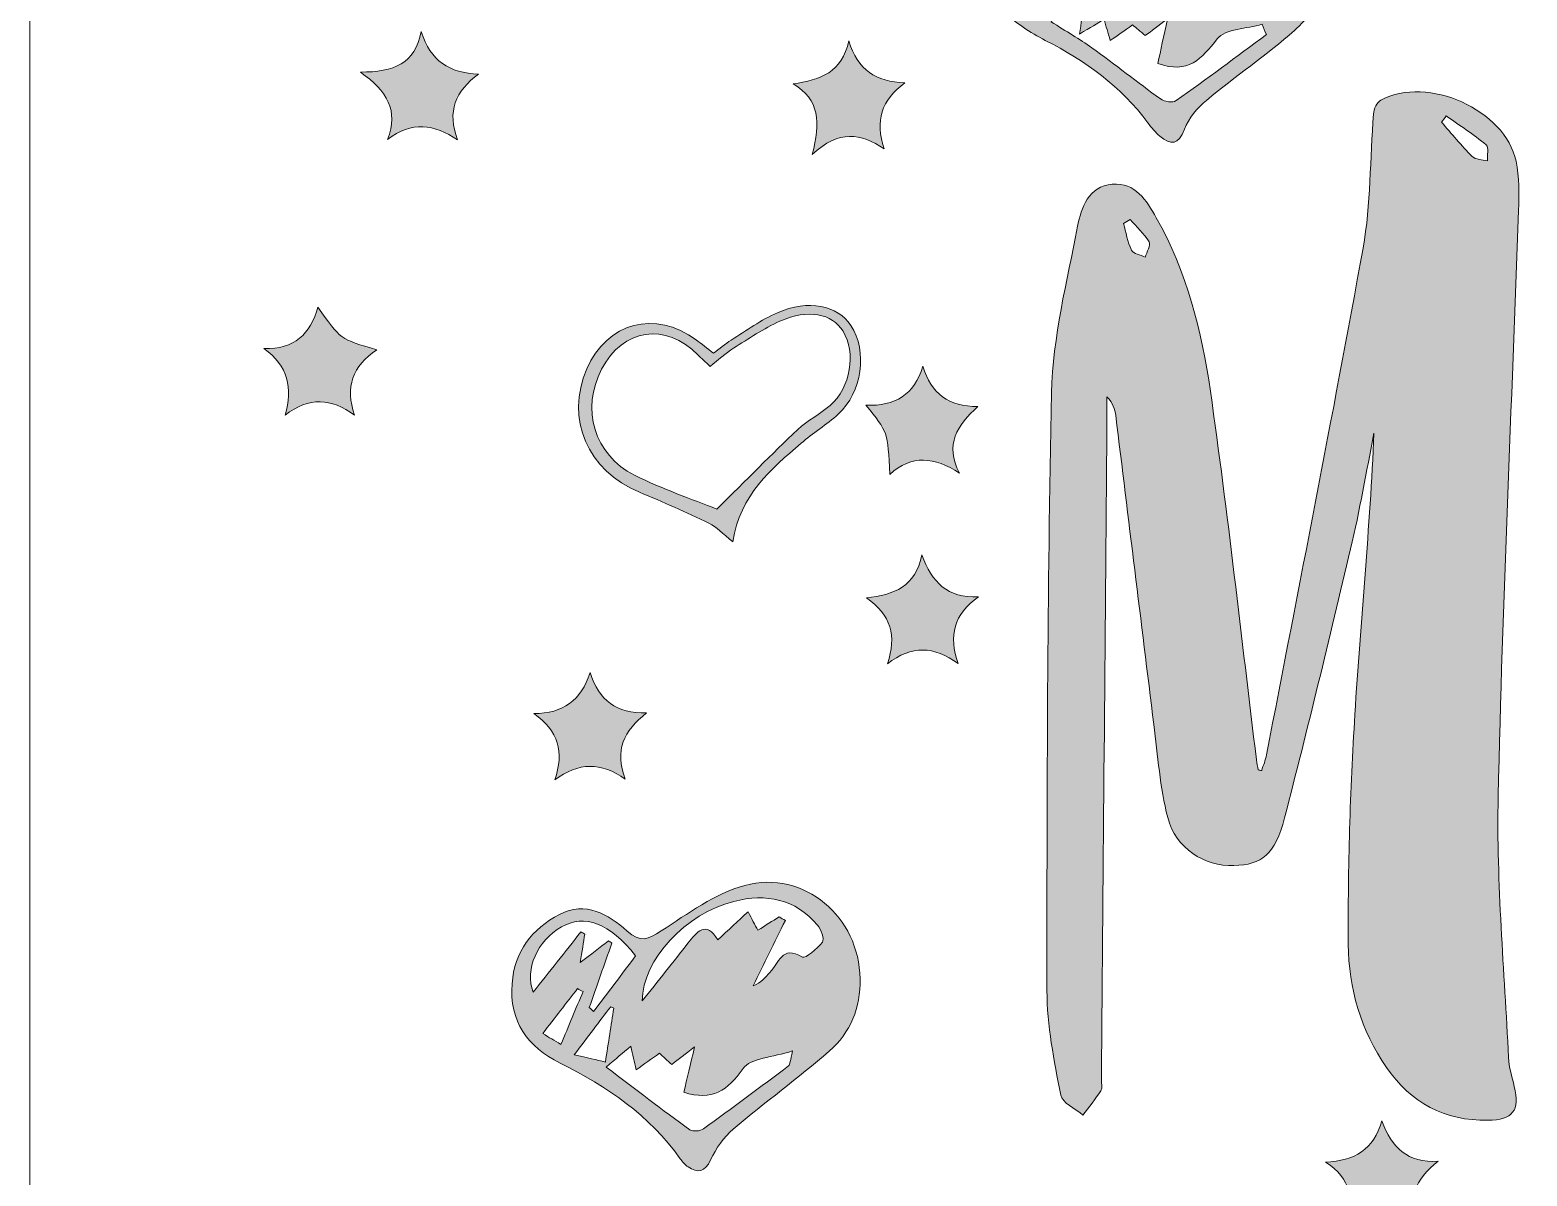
# Model space of a CAD drawing. Extents: x -202 to 798, y -79 to 921.
# Drawn here: x -202 to 129.9, y 266.5 to 520.4 of the extents above; entities that cross this region are included whole.
import ezdxf

# ---------------------------------------------------------------- set-up
doc = ezdxf.new("R2010")
doc.units = 0
doc.header["$MEASUREMENT"] = 0
doc.layers.add('Layer 1', color=7, linetype='Continuous', lineweight=0)

# ---------------------------------------------------------------- blocks, each defined once
blk = doc.blocks.new('Block_1')
at = {"layer": 'Layer 1', "true_color": 0x000000, "transparency": 33554687}
h = blk.add_hatch(color=18, dxfattribs=at)
h.dxf.hatch_style = 2
edge = h.paths.add_edge_path()
edge.add_spline(control_points=[(20.75, 523.61), (22.49, 527.75), (24.08, 531.56), (25.67, 535.37), (25.28, 535.59), (24.88, 535.81), (24.49, 536.03), (21.96, 532.78), (19.43, 529.52), (16.66, 525.94), (18.21, 525.06), (19.27, 524.45), (20.75, 523.61)], knot_values=[0, 0, 0, 0, 1, 1, 1, 2, 2, 2, 3, 3, 3, 4, 4, 4, 4], degree=3, periodic=0)
edge = h.paths.add_edge_path()
edge.add_spline(control_points=[(14.34, 534.76), (18.22, 539.72), (21.67, 544.13), (25.12, 548.54), (25.41, 548.34), (25.7, 548.13), (25.99, 547.93), (25.75, 546.12), (25.52, 544.32), (25.18, 541.76), (27.63, 543.69), (29.38, 545.08), (31.13, 546.46), (31.41, 546.31), (31.69, 546.16), (31.97, 546.01), (30.3, 541.1), (28.63, 536.2), (26.97, 531.29), (28.54, 531.8), (29.3, 532.64), (29.99, 533.54), (32.02, 536.18), (34.13, 538.76), (35.93, 541.54), (36.48, 542.38), (36.59, 544.11), (36.08, 544.92), (33.31, 549.38), (26.28, 551.97), (22.19, 550.29), (16.41, 547.92), (13.07, 541.75), (14.34, 534.76)], knot_values=[0, 0, 0, 0, 1, 1, 1, 2, 2, 2, 3, 3, 3, 4, 4, 4, 5, 5, 5, 6, 6, 6, 7, 7, 7, 8, 8, 8, 9, 9, 9, 10, 10, 10, 11, 11, 11, 11], degree=3, periodic=0)
edge = h.paths.add_edge_path()
edge.add_spline(control_points=[(63.48, 536.83), (63.74, 536.6), (64.01, 536.37), (64.27, 536.15), (65.89, 538.19), (67.35, 540.38), (69.18, 542.2), (70.02, 543.02), (71.61, 543.04), (72.82, 543.52), (74.85, 544.33), (77, 544.99), (78.73, 546.24), (79.1, 546.51), (78.35, 549.47), (77.37, 550.29), (75, 552.26), (72.38, 554.35), (69.51, 555.24), (56.82, 559.15), (39.75, 547.15), (38.55, 533.15), (43.25, 538.89), (47.62, 544.24), (51.98, 549.58), (53.69, 548.45), (54.82, 547.7), (55.72, 547.1), (58.12, 549.21), (60.16, 551), (62.38, 552.96), (63.18, 551.21), (63.72, 550.03), (64.27, 548.82), (66.06, 549.95), (67.67, 550.97), (69.28, 551.99), (69.72, 551.69), (70.15, 551.39), (70.58, 551.09), (68.22, 546.34), (65.85, 541.58), (63.48, 536.83)], knot_values=[0, 0, 0, 0, 1, 1, 1, 2, 2, 2, 3, 3, 3, 4, 4, 4, 5, 5, 5, 6, 6, 6, 7, 7, 7, 8, 8, 8, 9, 9, 9, 10, 10, 10, 11, 11, 11, 12, 12, 12, 13, 13, 13, 14, 14, 14, 14], degree=3, periodic=0)
edge = h.paths.add_edge_path()
edge.add_spline(control_points=[(72.15, 519.41), (71.83, 520.17), (71.52, 520.93), (71.21, 521.7), (67.8, 520.7), (63.08, 520.74), (61.27, 518.47), (57.77, 514.09), (54.84, 510.56), (48.1, 513.05), (48.7, 515.87), (49.38, 519.04), (50.2, 522.87), (48.1, 521.3), (46.69, 520.23), (45.3, 519.19), (44.18, 520.14), (43.27, 520.91), (42.49, 521.57), (40.65, 520.28), (39.17, 519.25), (37.54, 518.11), (37.03, 519.85), (36.61, 521.26), (36.16, 522.8), (34.54, 521.83), (33.32, 521.1), (30.72, 519.54), (31.42, 524.41), (31.94, 528.02), (32.46, 531.64), (32.2, 531.73), (31.94, 531.82), (31.69, 531.91), (29.15, 528.56), (26.62, 525.2), (24.4, 522.26), (27.8, 520.11), (30.75, 518.46), (33.48, 516.49), (38.6, 512.79), (43.55, 508.84), (48.7, 505.16), (49.54, 504.56), (51.4, 504.27), (52.13, 504.79), (58.88, 509.54), (65.49, 514.5), (72.15, 519.41)], knot_values=[0, 0, 0, 0, 1, 1, 1, 2, 2, 2, 3, 3, 3, 4, 4, 4, 5, 5, 5, 6, 6, 6, 7, 7, 7, 8, 8, 8, 9, 9, 9, 10, 10, 10, 11, 11, 11, 12, 12, 12, 13, 13, 13, 14, 14, 14, 15, 15, 15, 16, 16, 16, 16], degree=3, periodic=0)
edge = h.paths.add_edge_path()
edge.add_spline(control_points=[(38.82, 546.33), (44.57, 550.13), (49.69, 554.21), (55.4, 557.16), (64.08, 561.66), (73.72, 559.96), (80.4, 553.64), (86.68, 547.68), (89.14, 538.17), (85.62, 530.27), (83.99, 526.59), (81.39, 523.01), (78.37, 520.35), (72.15, 514.86), (65.25, 510.15), (58.85, 504.85), (56.82, 503.17), (54.91, 500.86), (53.99, 498.45), (52.64, 494.9), (51.02, 494.85), (48.54, 496.92), (47.53, 497.77), (46.65, 498.81), (45.87, 499.88), (39.91, 508), (31.98, 513.58), (23.13, 518.15), (19.8, 519.88), (16.38, 521.99), (13.9, 524.74), (6.08, 533.45), (9.91, 548.86), (21, 552.49), (24.17, 553.52), (28.4, 552.3), (31.85, 551.18), (34.4, 550.36), (36.46, 548.04), (38.82, 546.33)], knot_values=[0, 0, 0, 0, 1, 1, 1, 2, 2, 2, 3, 3, 3, 4, 4, 4, 5, 5, 5, 6, 6, 6, 7, 7, 7, 8, 8, 8, 9, 9, 9, 10, 10, 10, 11, 11, 11, 12, 12, 12, 13, 13, 13, 13], degree=3, periodic=0)
h = blk.add_hatch(color=18, dxfattribs=at)
h.dxf.hatch_style = 2
edge = h.paths.add_edge_path()
edge.add_spline(control_points=[(-122.71, 496.21), (-120.23, 502.61), (-122.73, 506.91), (-128.72, 511.11), (-121.29, 511.12), (-116.61, 512.98), (-115.25, 520.09), (-113.21, 513.58), (-108.99, 510.88), (-102.51, 510.69), (-107.66, 506.87), (-109.59, 502.38), (-107.19, 496.09), (-112.44, 499.58), (-117.3, 500.33), (-122.71, 496.21)], knot_values=[0, 0, 0, 0, 1, 1, 1, 2, 2, 2, 3, 3, 3, 4, 4, 4, 5, 5, 5, 5], degree=3, periodic=0)
h = blk.add_hatch(color=18, dxfattribs=at)
h.dxf.hatch_style = 2
edge = h.paths.add_edge_path()
edge.add_spline(control_points=[(-20.46, 518.06), (-18.45, 511.59), (-14.4, 508.92), (-7.99, 508.75), (-13.21, 504.91), (-14.7, 500.27), (-12.6, 494.12), (-17.76, 497.56), (-22.59, 498.43), (-28.55, 492.85), (-26.69, 499.99), (-26.88, 505.03), (-32.81, 508.51), (-26.78, 509.36), (-21.83, 511.07), (-20.46, 518.06)], knot_values=[0, 0, 0, 0, 1, 1, 1, 2, 2, 2, 3, 3, 3, 4, 4, 4, 5, 5, 5, 5], degree=3, periodic=0)
h = blk.add_hatch(color=18, dxfattribs=at)
h.dxf.hatch_style = 2
edge = h.paths.add_edge_path()
edge.add_spline(control_points=[(41.93, 478.47), (41.45, 478.18), (40.97, 477.89), (40.49, 477.6), (41.04, 475.6), (41.36, 473.49), (42.26, 471.66), (42.66, 470.84), (44.24, 470.61), (45.28, 470.11), (45.6, 471.25), (46.54, 472.76), (46.13, 473.47), (45.05, 475.32), (43.37, 476.83), (41.93, 478.47)], knot_values=[0, 0, 0, 0, 1, 1, 1, 2, 2, 2, 3, 3, 3, 4, 4, 4, 5, 5, 5, 5], degree=3, periodic=0)
edge = h.paths.add_edge_path()
edge.add_spline(control_points=[(112.04, 501.39), (111.69, 500.93), (111.33, 500.47), (110.98, 500.02), (113.23, 497.46), (115.39, 494.8), (117.81, 492.41), (118.53, 491.69), (120.02, 491.74), (121.15, 491.44), (121.09, 492.65), (121.51, 494.44), (120.88, 494.97), (118.1, 497.31), (115.01, 499.28), (112.04, 501.39)], knot_values=[0, 0, 0, 0, 1, 1, 1, 2, 2, 2, 3, 3, 3, 4, 4, 4, 5, 5, 5, 5], degree=3, periodic=0)
edge = h.paths.add_edge_path()
edge.add_spline(control_points=[(71.11, 356.36), (71.47, 357.51), (71.96, 358.64), (72.19, 359.82), (79.39, 397.24), (86.8, 434.62), (93.59, 472.11), (95.35, 481.84), (95.1, 491.92), (95.9, 501.83), (95.99, 502.92), (96.67, 504.45), (97.54, 504.92), (107.87, 510.46), (125.1, 502.74), (127.51, 491.38), (128.26, 487.85), (128.21, 484.08), (128.08, 480.44), (126.55, 437.15), (124.48, 393.88), (123.55, 350.58), (123.13, 331.32), (124.94, 312.01), (125.84, 292.73), (125.94, 290.59), (126.61, 288.48), (127.1, 286.37), (128.38, 280.99), (126.83, 278.91), (121.24, 278.84), (111.68, 278.72), (104.2, 282.72), (98.77, 290.55), (93.09, 298.76), (90.36, 308.16), (90.3, 317.86), (90.2, 334.82), (90.73, 351.82), (91.77, 368.75), (93.04, 389.5), (95.11, 410.21), (96.01, 431.07), (94.3, 422.53), (92.83, 413.94), (90.83, 405.47), (86.11, 385.57), (81.33, 365.67), (76.18, 345.88), (74.02, 337.61), (71.16, 335.5), (64.95, 335.29), (58.43, 335.07), (52.02, 339.09), (50.27, 345.92), (48.55, 352.63), (48.07, 359.67), (47.2, 366.58), (44.35, 389.38), (41.57, 412.19), (38.74, 434.99), (38.56, 436.41), (38.13, 437.8), (36.8, 439.12), (36.8, 437.02), (36.81, 434.92), (36.79, 432.82), (36.39, 384.5), (35.98, 336.19), (35.56, 287.87), (35.56, 287.04), (35.84, 286.01), (35.46, 285.41), (34.26, 283.52), (32.8, 281.8), (31.45, 280.01), (29.74, 281.47), (26.87, 282.7), (26.54, 284.42), (25.08, 292.08), (23.49, 299.88), (23.49, 307.63), (23.5, 351.77), (23.56, 395.92), (24.52, 440.05), (24.79, 452.39), (27.94, 464.71), (30.28, 476.94), (31.07, 481.04), (32.7, 485.83), (37.99, 486.28), (43.07, 486.72), (45.59, 482.63), (47.74, 478.85), (54.5, 466.93), (57.82, 453.75), (59.73, 440.44), (63.62, 413.27), (66.59, 385.97), (69.95, 358.72), (70.04, 357.97), (70.19, 357.23), (70.32, 356.48), (70.58, 356.44), (70.84, 356.4), (71.11, 356.36)], knot_values=[0, 0, 0, 0, 1, 1, 1, 2, 2, 2, 3, 3, 3, 4, 4, 4, 5, 5, 5, 6, 6, 6, 7, 7, 7, 8, 8, 8, 9, 9, 9, 10, 10, 10, 11, 11, 11, 12, 12, 12, 13, 13, 13, 14, 14, 14, 15, 15, 15, 16, 16, 16, 17, 17, 17, 18, 18, 18, 19, 19, 19, 20, 20, 20, 21, 21, 21, 22, 22, 22, 23, 23, 23, 24, 24, 24, 25, 25, 25, 26, 26, 26, 27, 27, 27, 28, 28, 28, 29, 29, 29, 30, 30, 30, 31, 31, 31, 32, 32, 32, 33, 33, 33, 34, 34, 34, 35, 35, 35, 35], degree=3, periodic=0)
h = blk.add_hatch(color=18, dxfattribs=at)
h.dxf.hatch_style = 2
edge = h.paths.add_edge_path()
edge.add_spline(control_points=[(-138.16, 459.06), (-133.21, 451.93), (-133.21, 451.93), (-125.08, 449.57), (-130.51, 446), (-132.15, 441.3), (-130.03, 435.1), (-135.23, 438.86), (-140.08, 439.27), (-145.42, 435.06), (-143.64, 441.11), (-144.75, 445.97), (-150.11, 449.88), (-143.32, 449.62), (-139.8, 453.06), (-138.16, 459.06)], knot_values=[0, 0, 0, 0, 1, 1, 1, 2, 2, 2, 3, 3, 3, 4, 4, 4, 5, 5, 5, 5], degree=3, periodic=0)
h = blk.add_hatch(color=18, dxfattribs=at)
h.dxf.hatch_style = 2
edge = h.paths.add_edge_path()
edge.add_spline(control_points=[(-49.69, 414.27), (-43.09, 420.79), (-37.54, 426.45), (-31.77, 431.89), (-29.61, 433.93), (-26.81, 435.29), (-24.56, 437.24), (-20.01, 441.21), (-18.78, 448.96), (-21.72, 453.7), (-24.17, 457.63), (-29.43, 458.68), (-35.7, 455.92), (-39.32, 454.33), (-42.65, 452.04), (-46.01, 449.91), (-47.8, 448.78), (-49.39, 447.32), (-51.19, 445.91), (-52.23, 446.89), (-53.1, 447.64), (-53.9, 448.45), (-61.04, 455.71), (-70.53, 454.3), (-75.25, 445.26), (-79.83, 436.49), (-76.93, 426.32), (-67.96, 421.79), (-61.77, 418.67), (-55.11, 416.47), (-49.69, 414.27)], knot_values=[0, 0, 0, 0, 1, 1, 1, 2, 2, 2, 3, 3, 3, 4, 4, 4, 5, 5, 5, 6, 6, 6, 7, 7, 7, 8, 8, 8, 9, 9, 9, 10, 10, 10, 10], degree=3, periodic=0)
edge = h.paths.add_edge_path()
edge.add_spline(control_points=[(-46.18, 407.05), (-48.47, 408.87), (-49.79, 410.34), (-51.44, 411.14), (-56.5, 413.58), (-61.65, 415.85), (-66.84, 418.02), (-78.41, 422.85), (-83.35, 434.28), (-78.53, 445.33), (-74.02, 455.66), (-63.36, 458.49), (-54.26, 451.77), (-53.06, 450.88), (-51.91, 449.95), (-50.44, 448.81), (-49.11, 449.81), (-47.87, 450.88), (-46.51, 451.73), (-43.14, 453.84), (-39.87, 456.23), (-36.26, 457.8), (-29.42, 460.78), (-22.87, 459.43), (-19.96, 454.97), (-16.26, 449.34), (-17.51, 440.02), (-22.78, 435.31), (-25.38, 432.99), (-28.37, 431.12), (-31.02, 428.86), (-37.7, 423.13), (-44.5, 417.47), (-46.18, 407.05)], knot_values=[0, 0, 0, 0, 1, 1, 1, 2, 2, 2, 3, 3, 3, 4, 4, 4, 5, 5, 5, 6, 6, 6, 7, 7, 7, 8, 8, 8, 9, 9, 9, 10, 10, 10, 11, 11, 11, 11], degree=3, periodic=0)
h = blk.add_hatch(color=18, dxfattribs=at)
h.dxf.hatch_style = 2
edge = h.paths.add_edge_path()
edge.add_spline(control_points=[(-4.02, 445.94), (-2.12, 439.77), (1.71, 437.02), (8.16, 437), (3.62, 432.86), (0.78, 428.63), (4.08, 422.22), (-1.47, 425.95), (-6.45, 426.35), (-11.36, 421.97), (-11.78, 431.35), (-11.78, 431.35), (-16.66, 437.31), (-10.17, 437.04), (-5.91, 439.62), (-4.02, 445.94)], knot_values=[0, 0, 0, 0, 1, 1, 1, 2, 2, 2, 3, 3, 3, 4, 4, 4, 5, 5, 5, 5], degree=3, periodic=0)
h = blk.add_hatch(color=18, dxfattribs=at)
h.dxf.hatch_style = 2
edge = h.paths.add_edge_path()
edge.add_spline(control_points=[(8.32, 394.82), (2.83, 390.96), (1.66, 386.24), (3.79, 380.05), (-1.53, 383.97), (-6.53, 384.11), (-11.86, 380.02), (-9.81, 386.13), (-11.04, 390.84), (-16.55, 394.59), (-10.4, 395.28), (-5.56, 397.12), (-4.24, 404.14), (-1.98, 398.07), (1.4, 394.5), (8.32, 394.82)], knot_values=[0, 0, 0, 0, 1, 1, 1, 2, 2, 2, 3, 3, 3, 4, 4, 4, 5, 5, 5, 5], degree=3, periodic=0)
h = blk.add_hatch(color=18, dxfattribs=at)
h.dxf.hatch_style = 2
edge = h.paths.add_edge_path()
edge.add_spline(control_points=[(-77.82, 378.04), (-75.79, 371.92), (-71.98, 368.92), (-65.28, 369.1), (-70.33, 365.17), (-72.46, 360.77), (-70.01, 354.46), (-75.38, 358.26), (-80.35, 358.2), (-85.63, 354.28), (-83.52, 360.44), (-84.78, 365.14), (-90.27, 368.98), (-83.79, 369.02), (-79.8, 371.8), (-77.82, 378.04)], knot_values=[0, 0, 0, 0, 1, 1, 1, 2, 2, 2, 3, 3, 3, 4, 4, 4, 5, 5, 5, 5], degree=3, periodic=0)
h = blk.add_hatch(color=18, dxfattribs=at)
h.dxf.hatch_style = 2
edge = h.paths.add_edge_path()
edge.add_spline(control_points=[(-84.26, 295.66), (-82.53, 299.8), (-80.95, 303.59), (-79.37, 307.38), (-79.78, 307.59), (-80.18, 307.81), (-80.59, 308.02), (-83.08, 304.82), (-85.56, 301.61), (-88.31, 298.08), (-86.81, 297.18), (-85.76, 296.55), (-84.26, 295.66)], knot_values=[0, 0, 0, 0, 1, 1, 1, 2, 2, 2, 3, 3, 3, 4, 4, 4, 4], degree=3, periodic=0)
edge = h.paths.add_edge_path()
edge.add_spline(control_points=[(-81.33, 293.36), (-78.4, 292.68), (-76.32, 292.2), (-74.41, 291.76), (-73.72, 296.13), (-73.13, 299.9), (-72.54, 303.66), (-72.77, 303.78), (-72.99, 303.9), (-73.22, 304.02), (-75.75, 300.69), (-78.28, 297.37), (-81.33, 293.36)], knot_values=[0, 0, 0, 0, 1, 1, 1, 2, 2, 2, 3, 3, 3, 4, 4, 4, 4], degree=3, periodic=0)
edge = h.paths.add_edge_path()
edge.add_spline(control_points=[(-77.98, 303.84), (-77.66, 303.53), (-77.34, 303.22), (-77.02, 302.92), (-73.89, 307.07), (-70.75, 311.23), (-67.7, 315.28), (-73.54, 322.56), (-79.02, 324.6), (-84.14, 321.7), (-89.53, 318.64), (-92.32, 312.33), (-90.4, 307.21), (-86.84, 311.72), (-83.33, 316.17), (-79.83, 320.62), (-79.55, 320.45), (-79.27, 320.29), (-78.99, 320.12), (-79.28, 318.23), (-79.58, 316.34), (-79.97, 313.81), (-77.54, 315.67), (-75.64, 317.13), (-73.74, 318.6), (-73.48, 318.44), (-73.23, 318.29), (-72.97, 318.13), (-74.64, 313.37), (-76.31, 308.61), (-77.98, 303.84)], knot_values=[0, 0, 0, 0, 1, 1, 1, 2, 2, 2, 3, 3, 3, 4, 4, 4, 5, 5, 5, 6, 6, 6, 7, 7, 7, 8, 8, 8, 9, 9, 9, 10, 10, 10, 10], degree=3, periodic=0)
edge = h.paths.add_edge_path()
edge.add_spline(control_points=[(-49.49, 318.83), (-47.08, 321.06), (-45.03, 322.96), (-42.77, 325.06), (-41.91, 323.42), (-41.27, 322.19), (-40.62, 320.95), (-38.88, 322.05), (-37.38, 322.99), (-35.87, 323.94), (-35.42, 323.66), (-34.97, 323.38), (-34.51, 323.1), (-36.89, 318.29), (-39.27, 313.47), (-41.64, 308.65), (-39.86, 309.27), (-39.01, 310.55), (-37.94, 311.62), (-36.01, 313.56), (-35.22, 317.79), (-30.73, 315.02), (-30.1, 314.63), (-27.39, 316.85), (-26.29, 318.33), (-25.8, 319), (-26.56, 321.16), (-27.38, 322.11), (-32.36, 327.9), (-38.74, 329.17), (-45.93, 327.35), (-56.6, 324.64), (-66.13, 314.55), (-66.25, 305.28), (-62.68, 309.78), (-59.38, 313.92), (-56.12, 318.07), (-54.11, 320.62), (-52.13, 323.18), (-49.49, 318.83)], knot_values=[0, 0, 0, 0, 1, 1, 1, 2, 2, 2, 3, 3, 3, 4, 4, 4, 5, 5, 5, 6, 6, 6, 7, 7, 7, 8, 8, 8, 9, 9, 9, 10, 10, 10, 11, 11, 11, 12, 12, 12, 13, 13, 13, 13], degree=3, periodic=0)
edge = h.paths.add_edge_path()
edge.add_spline(control_points=[(-74.23, 290.63), (-67.63, 285.64), (-61.73, 281.11), (-55.7, 276.76), (-55.05, 276.28), (-53.38, 276.44), (-52.65, 276.96), (-46.29, 281.52), (-40.03, 286.22), (-33.78, 290.93), (-33.41, 291.21), (-33.46, 292.04), (-32.9, 294.21), (-37.36, 292.75), (-42.26, 292.66), (-43.89, 290.3), (-47.29, 285.39), (-50.73, 283.13), (-57.03, 285.05), (-56.3, 288.11), (-55.57, 291.2), (-54.64, 295.1), (-56.74, 293.47), (-58.15, 292.39), (-59.7, 291.19), (-60.69, 292.1), (-61.59, 292.94), (-62.43, 293.71), (-64.25, 292.42), (-65.81, 291.3), (-67.56, 290.04), (-68.01, 291.95), (-68.32, 293.31), (-68.78, 295.28), (-70.6, 293.73), (-71.94, 292.58), (-74.23, 290.63)], knot_values=[0, 0, 0, 0, 1, 1, 1, 2, 2, 2, 3, 3, 3, 4, 4, 4, 5, 5, 5, 6, 6, 6, 7, 7, 7, 8, 8, 8, 9, 9, 9, 10, 10, 10, 11, 11, 11, 12, 12, 12, 12], degree=3, periodic=0)
edge = h.paths.add_edge_path()
edge.add_spline(control_points=[(-17.95, 310.19), (-17.77, 303.8), (-20.08, 298.26), (-24.77, 294.17), (-31.65, 288.17), (-39.09, 282.81), (-46.06, 276.9), (-48.17, 275.12), (-49.91, 272.6), (-51.08, 270.08), (-52.38, 267.27), (-53.89, 267.15), (-56.09, 268.53), (-56.78, 268.96), (-57.32, 269.66), (-57.8, 270.33), (-64.68, 279.94), (-74.01, 286.37), (-84.47, 291.53), (-91.6, 295.04), (-95.78, 300.77), (-95.11, 309.12), (-94.54, 316.18), (-90.74, 321.32), (-84.59, 324.46), (-78.78, 327.42), (-73.78, 324.56), (-69.61, 320.78), (-66.68, 318.11), (-64.95, 318.92), (-62.04, 320.8), (-56.12, 324.63), (-50.12, 329.13), (-43.5, 330.9), (-30.34, 334.43), (-18.04, 323.81), (-17.95, 310.19)], knot_values=[0, 0, 0, 0, 1, 1, 1, 2, 2, 2, 3, 3, 3, 4, 4, 4, 5, 5, 5, 6, 6, 6, 7, 7, 7, 8, 8, 8, 9, 9, 9, 10, 10, 10, 11, 11, 11, 12, 12, 12, 12], degree=3, periodic=0)
h = blk.add_hatch(color=18, dxfattribs=at)
h.dxf.hatch_style = 2
edge = h.paths.add_edge_path()
edge.add_spline(control_points=[(97.76, 278.71), (99.96, 272.78), (103.44, 269.36), (110.27, 269.78), (105, 265.76), (103.3, 261.2), (105.66, 254.99), (100.42, 258.45), (95.57, 259.21), (90.3, 254.99), (91.72, 261), (90.91, 265.96), (85.29, 269.58), (91.74, 269.87), (95.93, 272.35), (97.76, 278.71)], knot_values=[0, 0, 0, 0, 1, 1, 1, 2, 2, 2, 3, 3, 3, 4, 4, 4, 5, 5, 5, 5], degree=3, periodic=0)
at = {"layer": 'Layer 1'}
for points, knots in [([(-202, 921), (131.33, 921), (464.67, 921), (798, 921), (798, 587.67), (798, 254.33), (798, -79), (464.67, -79), (131.33, -79), (-202, -79), (-202, 254.33), (-202, 587.67), (-202, 921)], [0, 0, 0, 0, 1, 1, 1, 2, 2, 2, 3, 3, 3, 4, 4, 4, 4]), ([(38.82, 546.33), (36.46, 548.04), (34.4, 550.36), (31.85, 551.18), (28.4, 552.3), (24.17, 553.52), (21, 552.49), (9.91, 548.86), (6.08, 533.45), (13.9, 524.74), (16.38, 521.99), (19.8, 519.88), (23.13, 518.15), (31.98, 513.58), (39.91, 508), (45.87, 499.88), (46.65, 498.81), (47.53, 497.77), (48.54, 496.92), (51.02, 494.85), (52.64, 494.9), (53.99, 498.45), (54.91, 500.86), (56.82, 503.17), (58.85, 504.85), (65.25, 510.15), (72.15, 514.86), (78.37, 520.35), (81.39, 523.01), (83.99, 526.59), (85.62, 530.27), (89.14, 538.17), (86.68, 547.68), (80.4, 553.64), (73.72, 559.96), (64.08, 561.66), (55.4, 557.16), (49.69, 554.21), (44.57, 550.13), (38.82, 546.33)], [0, 0, 0, 0, 1, 1, 1, 2, 2, 2, 3, 3, 3, 4, 4, 4, 5, 5, 5, 6, 6, 6, 7, 7, 7, 8, 8, 8, 9, 9, 9, 10, 10, 10, 11, 11, 11, 12, 12, 12, 13, 13, 13, 13]), ([(38.82, 546.33), (44.57, 550.13), (49.69, 554.21), (55.4, 557.16), (64.08, 561.66), (73.72, 559.96), (80.4, 553.64), (86.68, 547.68), (89.14, 538.17), (85.62, 530.27), (83.99, 526.59), (81.39, 523.01), (78.37, 520.35), (72.15, 514.86), (65.25, 510.15), (58.85, 504.85), (56.82, 503.17), (54.91, 500.86), (53.99, 498.45), (52.64, 494.9), (51.02, 494.85), (48.54, 496.92), (47.53, 497.77), (46.65, 498.81), (45.87, 499.88), (39.91, 508), (31.98, 513.58), (23.13, 518.15), (19.8, 519.88), (16.38, 521.99), (13.9, 524.74), (6.08, 533.45), (9.91, 548.86), (21, 552.49), (24.17, 553.52), (28.4, 552.3), (31.85, 551.18), (34.4, 550.36), (36.46, 548.04), (38.82, 546.33)], [0, 0, 0, 0, 1, 1, 1, 2, 2, 2, 3, 3, 3, 4, 4, 4, 5, 5, 5, 6, 6, 6, 7, 7, 7, 8, 8, 8, 9, 9, 9, 10, 10, 10, 11, 11, 11, 12, 12, 12, 13, 13, 13, 13]), ([(72.15, 519.41), (71.83, 520.17), (71.52, 520.93), (71.21, 521.7), (67.8, 520.7), (63.08, 520.74), (61.27, 518.47), (57.77, 514.09), (54.84, 510.56), (48.1, 513.05), (48.7, 515.87), (49.38, 519.04), (50.2, 522.87), (48.1, 521.3), (46.69, 520.23), (45.3, 519.19), (44.18, 520.14), (43.27, 520.91), (42.49, 521.57), (40.65, 520.28), (39.17, 519.25), (37.54, 518.11), (37.03, 519.85), (36.61, 521.26), (36.16, 522.8), (34.54, 521.83), (33.32, 521.1), (30.72, 519.54), (31.42, 524.41), (31.94, 528.02), (32.46, 531.64), (32.2, 531.73), (31.94, 531.82), (31.69, 531.91), (29.15, 528.56), (26.62, 525.2), (24.4, 522.26), (27.8, 520.11), (30.75, 518.46), (33.48, 516.49), (38.6, 512.79), (43.55, 508.84), (48.7, 505.16), (49.54, 504.56), (51.4, 504.27), (52.13, 504.79), (58.88, 509.54), (65.49, 514.5), (72.15, 519.41)], [0, 0, 0, 0, 1, 1, 1, 2, 2, 2, 3, 3, 3, 4, 4, 4, 5, 5, 5, 6, 6, 6, 7, 7, 7, 8, 8, 8, 9, 9, 9, 10, 10, 10, 11, 11, 11, 12, 12, 12, 13, 13, 13, 14, 14, 14, 15, 15, 15, 16, 16, 16, 16]), ([(72.15, 519.41), (65.49, 514.5), (58.88, 509.54), (52.13, 504.79), (51.4, 504.27), (49.54, 504.56), (48.7, 505.16), (43.55, 508.84), (38.6, 512.79), (33.48, 516.49), (30.75, 518.46), (27.8, 520.11), (24.4, 522.26), (26.62, 525.2), (29.15, 528.56), (31.69, 531.91), (31.94, 531.82), (32.2, 531.73), (32.46, 531.64), (31.94, 528.02), (31.42, 524.41), (30.72, 519.54), (33.32, 521.1), (34.54, 521.83), (36.16, 522.8), (36.61, 521.26), (37.03, 519.85), (37.54, 518.11), (39.17, 519.25), (40.65, 520.28), (42.49, 521.57), (43.27, 520.91), (44.18, 520.14), (45.3, 519.19), (46.69, 520.23), (48.1, 521.3), (50.2, 522.87), (49.38, 519.04), (48.7, 515.87), (48.1, 513.05), (54.84, 510.56), (57.77, 514.09), (61.27, 518.47), (63.08, 520.74), (67.8, 520.7), (71.21, 521.7), (71.52, 520.93), (71.83, 520.17), (72.15, 519.41)], [0, 0, 0, 0, 1, 1, 1, 2, 2, 2, 3, 3, 3, 4, 4, 4, 5, 5, 5, 6, 6, 6, 7, 7, 7, 8, 8, 8, 9, 9, 9, 10, 10, 10, 11, 11, 11, 12, 12, 12, 13, 13, 13, 14, 14, 14, 15, 15, 15, 16, 16, 16, 16]), ([(-122.71, 496.21), (-117.3, 500.33), (-112.44, 499.58), (-107.19, 496.09), (-109.59, 502.38), (-107.66, 506.87), (-102.51, 510.69), (-108.99, 510.88), (-113.21, 513.58), (-115.25, 520.09), (-116.61, 512.98), (-121.29, 511.12), (-128.72, 511.11), (-122.73, 506.91), (-120.23, 502.61), (-122.71, 496.21)], [0, 0, 0, 0, 1, 1, 1, 2, 2, 2, 3, 3, 3, 4, 4, 4, 5, 5, 5, 5]), ([(-122.71, 496.21), (-120.23, 502.61), (-122.73, 506.91), (-128.72, 511.11), (-121.29, 511.12), (-116.61, 512.98), (-115.25, 520.09), (-113.21, 513.58), (-108.99, 510.88), (-102.51, 510.69), (-107.66, 506.87), (-109.59, 502.38), (-107.19, 496.09), (-112.44, 499.58), (-117.3, 500.33), (-122.71, 496.21)], [0, 0, 0, 0, 1, 1, 1, 2, 2, 2, 3, 3, 3, 4, 4, 4, 5, 5, 5, 5]), ([(-20.46, 518.06), (-21.83, 511.07), (-26.78, 509.36), (-32.81, 508.51), (-26.88, 505.03), (-26.69, 499.99), (-28.55, 492.85), (-22.59, 498.43), (-17.76, 497.56), (-12.6, 494.12), (-14.7, 500.27), (-13.21, 504.91), (-7.99, 508.75), (-14.4, 508.92), (-18.45, 511.59), (-20.46, 518.06)], [0, 0, 0, 0, 1, 1, 1, 2, 2, 2, 3, 3, 3, 4, 4, 4, 5, 5, 5, 5]), ([(-20.46, 518.06), (-18.45, 511.59), (-14.4, 508.92), (-7.99, 508.75), (-13.21, 504.91), (-14.7, 500.27), (-12.6, 494.12), (-17.76, 497.56), (-22.59, 498.43), (-28.55, 492.85), (-26.69, 499.99), (-26.88, 505.03), (-32.81, 508.51), (-26.78, 509.36), (-21.83, 511.07), (-20.46, 518.06)], [0, 0, 0, 0, 1, 1, 1, 2, 2, 2, 3, 3, 3, 4, 4, 4, 5, 5, 5, 5]), ([(71.11, 356.36), (70.84, 356.4), (70.58, 356.44), (70.32, 356.48), (70.19, 357.23), (70.04, 357.97), (69.95, 358.72), (66.59, 385.97), (63.62, 413.27), (59.73, 440.44), (57.82, 453.75), (54.5, 466.93), (47.74, 478.85), (45.59, 482.63), (43.07, 486.72), (37.99, 486.28), (32.7, 485.83), (31.07, 481.04), (30.28, 476.94), (27.94, 464.71), (24.79, 452.39), (24.52, 440.05), (23.56, 395.92), (23.5, 351.77), (23.49, 307.63), (23.49, 299.88), (25.08, 292.08), (26.54, 284.42), (26.87, 282.7), (29.74, 281.47), (31.45, 280.01), (32.8, 281.8), (34.26, 283.52), (35.46, 285.41), (35.84, 286.01), (35.56, 287.04), (35.56, 287.87), (35.98, 336.19), (36.39, 384.5), (36.79, 432.82), (36.81, 434.92), (36.8, 437.02), (36.8, 439.12), (38.13, 437.8), (38.56, 436.41), (38.74, 434.99), (41.57, 412.19), (44.35, 389.38), (47.2, 366.58), (48.07, 359.67), (48.55, 352.63), (50.27, 345.92), (52.02, 339.09), (58.43, 335.07), (64.95, 335.29), (71.16, 335.5), (74.02, 337.61), (76.18, 345.88), (81.33, 365.67), (86.11, 385.57), (90.83, 405.47), (92.83, 413.94), (94.3, 422.53), (96.01, 431.07), (95.11, 410.21), (93.04, 389.5), (91.77, 368.75), (90.73, 351.82), (90.2, 334.82), (90.3, 317.86), (90.36, 308.16), (93.09, 298.76), (98.77, 290.55), (104.2, 282.72), (111.68, 278.72), (121.24, 278.84), (126.83, 278.91), (128.38, 280.99), (127.1, 286.37), (126.61, 288.48), (125.94, 290.59), (125.84, 292.73), (124.94, 312.01), (123.13, 331.32), (123.55, 350.58), (124.48, 393.88), (126.55, 437.15), (128.08, 480.44), (128.21, 484.08), (128.26, 487.85), (127.51, 491.38), (125.1, 502.74), (107.87, 510.46), (97.54, 504.92), (96.67, 504.45), (95.99, 502.92), (95.9, 501.83), (95.1, 491.92), (95.35, 481.84), (93.59, 472.11), (86.8, 434.62), (79.39, 397.24), (72.19, 359.82), (71.96, 358.64), (71.47, 357.51), (71.11, 356.36)], [0, 0, 0, 0, 1, 1, 1, 2, 2, 2, 3, 3, 3, 4, 4, 4, 5, 5, 5, 6, 6, 6, 7, 7, 7, 8, 8, 8, 9, 9, 9, 10, 10, 10, 11, 11, 11, 12, 12, 12, 13, 13, 13, 14, 14, 14, 15, 15, 15, 16, 16, 16, 17, 17, 17, 18, 18, 18, 19, 19, 19, 20, 20, 20, 21, 21, 21, 22, 22, 22, 23, 23, 23, 24, 24, 24, 25, 25, 25, 26, 26, 26, 27, 27, 27, 28, 28, 28, 29, 29, 29, 30, 30, 30, 31, 31, 31, 32, 32, 32, 33, 33, 33, 34, 34, 34, 35, 35, 35, 35]), ([(71.11, 356.36), (71.47, 357.51), (71.96, 358.64), (72.19, 359.82), (79.39, 397.24), (86.8, 434.62), (93.59, 472.11), (95.35, 481.84), (95.1, 491.92), (95.9, 501.83), (95.99, 502.92), (96.67, 504.45), (97.54, 504.92), (107.87, 510.46), (125.1, 502.74), (127.51, 491.38), (128.26, 487.85), (128.21, 484.08), (128.08, 480.44), (126.55, 437.15), (124.48, 393.88), (123.55, 350.58), (123.13, 331.32), (124.94, 312.01), (125.84, 292.73), (125.94, 290.59), (126.61, 288.48), (127.1, 286.37), (128.38, 280.99), (126.83, 278.91), (121.24, 278.84), (111.68, 278.72), (104.2, 282.72), (98.77, 290.55), (93.09, 298.76), (90.36, 308.16), (90.3, 317.86), (90.2, 334.82), (90.73, 351.82), (91.77, 368.75), (93.04, 389.5), (95.11, 410.21), (96.01, 431.07), (94.3, 422.53), (92.83, 413.94), (90.83, 405.47), (86.11, 385.57), (81.33, 365.67), (76.18, 345.88), (74.02, 337.61), (71.16, 335.5), (64.95, 335.29), (58.43, 335.07), (52.02, 339.09), (50.27, 345.92), (48.55, 352.63), (48.07, 359.67), (47.2, 366.58), (44.35, 389.38), (41.57, 412.19), (38.74, 434.99), (38.56, 436.41), (38.13, 437.8), (36.8, 439.12), (36.8, 437.02), (36.81, 434.92), (36.79, 432.82), (36.39, 384.5), (35.98, 336.19), (35.56, 287.87), (35.56, 287.04), (35.84, 286.01), (35.46, 285.41), (34.26, 283.52), (32.8, 281.8), (31.45, 280.01), (29.74, 281.47), (26.87, 282.7), (26.54, 284.42), (25.08, 292.08), (23.49, 299.88), (23.49, 307.63), (23.5, 351.77), (23.56, 395.92), (24.52, 440.05), (24.79, 452.39), (27.94, 464.71), (30.28, 476.94), (31.07, 481.04), (32.7, 485.83), (37.99, 486.28), (43.07, 486.72), (45.59, 482.63), (47.74, 478.85), (54.5, 466.93), (57.82, 453.75), (59.73, 440.44), (63.62, 413.27), (66.59, 385.97), (69.95, 358.72), (70.04, 357.97), (70.19, 357.23), (70.32, 356.48), (70.58, 356.44), (70.84, 356.4), (71.11, 356.36)], [0, 0, 0, 0, 1, 1, 1, 2, 2, 2, 3, 3, 3, 4, 4, 4, 5, 5, 5, 6, 6, 6, 7, 7, 7, 8, 8, 8, 9, 9, 9, 10, 10, 10, 11, 11, 11, 12, 12, 12, 13, 13, 13, 14, 14, 14, 15, 15, 15, 16, 16, 16, 17, 17, 17, 18, 18, 18, 19, 19, 19, 20, 20, 20, 21, 21, 21, 22, 22, 22, 23, 23, 23, 24, 24, 24, 25, 25, 25, 26, 26, 26, 27, 27, 27, 28, 28, 28, 29, 29, 29, 30, 30, 30, 31, 31, 31, 32, 32, 32, 33, 33, 33, 34, 34, 34, 35, 35, 35, 35]), ([(112.04, 501.39), (111.69, 500.93), (111.33, 500.47), (110.98, 500.02), (113.23, 497.46), (115.39, 494.8), (117.81, 492.41), (118.53, 491.69), (120.02, 491.74), (121.15, 491.44), (121.09, 492.65), (121.51, 494.44), (120.88, 494.97), (118.1, 497.31), (115.01, 499.28), (112.04, 501.39)], [0, 0, 0, 0, 1, 1, 1, 2, 2, 2, 3, 3, 3, 4, 4, 4, 5, 5, 5, 5]), ([(112.04, 501.39), (115.01, 499.28), (118.1, 497.31), (120.88, 494.97), (121.51, 494.44), (121.09, 492.65), (121.15, 491.44), (120.02, 491.74), (118.53, 491.69), (117.81, 492.41), (115.39, 494.8), (113.23, 497.46), (110.98, 500.02), (111.33, 500.47), (111.69, 500.93), (112.04, 501.39)], [0, 0, 0, 0, 1, 1, 1, 2, 2, 2, 3, 3, 3, 4, 4, 4, 5, 5, 5, 5]), ([(41.93, 478.47), (41.45, 478.18), (40.97, 477.89), (40.49, 477.6), (41.04, 475.6), (41.36, 473.49), (42.26, 471.66), (42.66, 470.84), (44.24, 470.61), (45.28, 470.11), (45.6, 471.25), (46.54, 472.76), (46.13, 473.47), (45.05, 475.32), (43.37, 476.83), (41.93, 478.47)], [0, 0, 0, 0, 1, 1, 1, 2, 2, 2, 3, 3, 3, 4, 4, 4, 5, 5, 5, 5]), ([(41.93, 478.47), (43.37, 476.83), (45.05, 475.32), (46.13, 473.47), (46.54, 472.76), (45.6, 471.25), (45.28, 470.11), (44.24, 470.61), (42.66, 470.84), (42.26, 471.66), (41.36, 473.49), (41.04, 475.6), (40.49, 477.6), (40.97, 477.89), (41.45, 478.18), (41.93, 478.47)], [0, 0, 0, 0, 1, 1, 1, 2, 2, 2, 3, 3, 3, 4, 4, 4, 5, 5, 5, 5]), ([(-138.16, 459.06), (-139.8, 453.06), (-143.32, 449.62), (-150.11, 449.88), (-144.75, 445.97), (-143.64, 441.11), (-145.42, 435.06), (-140.08, 439.27), (-135.23, 438.86), (-130.03, 435.1), (-132.15, 441.3), (-130.51, 446), (-125.08, 449.57), (-133.21, 451.93), (-133.21, 451.93), (-138.16, 459.06)], [0, 0, 0, 0, 1, 1, 1, 2, 2, 2, 3, 3, 3, 4, 4, 4, 5, 5, 5, 5]), ([(-138.16, 459.06), (-133.21, 451.93), (-133.21, 451.93), (-125.08, 449.57), (-130.51, 446), (-132.15, 441.3), (-130.03, 435.1), (-135.23, 438.86), (-140.08, 439.27), (-145.42, 435.06), (-143.64, 441.11), (-144.75, 445.97), (-150.11, 449.88), (-143.32, 449.62), (-139.8, 453.06), (-138.16, 459.06)], [0, 0, 0, 0, 1, 1, 1, 2, 2, 2, 3, 3, 3, 4, 4, 4, 5, 5, 5, 5]), ([(-46.18, 407.05), (-44.5, 417.47), (-37.7, 423.13), (-31.02, 428.86), (-28.37, 431.12), (-25.38, 432.99), (-22.78, 435.31), (-17.51, 440.02), (-16.26, 449.34), (-19.96, 454.97), (-22.87, 459.43), (-29.42, 460.78), (-36.26, 457.8), (-39.87, 456.23), (-43.14, 453.84), (-46.51, 451.73), (-47.87, 450.88), (-49.11, 449.81), (-50.44, 448.81), (-51.91, 449.95), (-53.06, 450.88), (-54.26, 451.77), (-63.36, 458.49), (-74.02, 455.66), (-78.53, 445.33), (-83.35, 434.28), (-78.41, 422.85), (-66.84, 418.02), (-61.65, 415.85), (-56.5, 413.58), (-51.44, 411.14), (-49.79, 410.34), (-48.47, 408.87), (-46.18, 407.05)], [0, 0, 0, 0, 1, 1, 1, 2, 2, 2, 3, 3, 3, 4, 4, 4, 5, 5, 5, 6, 6, 6, 7, 7, 7, 8, 8, 8, 9, 9, 9, 10, 10, 10, 11, 11, 11, 11]), ([(-46.18, 407.05), (-48.47, 408.87), (-49.79, 410.34), (-51.44, 411.14), (-56.5, 413.58), (-61.65, 415.85), (-66.84, 418.02), (-78.41, 422.85), (-83.35, 434.28), (-78.53, 445.33), (-74.02, 455.66), (-63.36, 458.49), (-54.26, 451.77), (-53.06, 450.88), (-51.91, 449.95), (-50.44, 448.81), (-49.11, 449.81), (-47.87, 450.88), (-46.51, 451.73), (-43.14, 453.84), (-39.87, 456.23), (-36.26, 457.8), (-29.42, 460.78), (-22.87, 459.43), (-19.96, 454.97), (-16.26, 449.34), (-17.51, 440.02), (-22.78, 435.31), (-25.38, 432.99), (-28.37, 431.12), (-31.02, 428.86), (-37.7, 423.13), (-44.5, 417.47), (-46.18, 407.05)], [0, 0, 0, 0, 1, 1, 1, 2, 2, 2, 3, 3, 3, 4, 4, 4, 5, 5, 5, 6, 6, 6, 7, 7, 7, 8, 8, 8, 9, 9, 9, 10, 10, 10, 11, 11, 11, 11]), ([(-49.69, 414.27), (-43.09, 420.79), (-37.54, 426.45), (-31.77, 431.89), (-29.61, 433.93), (-26.81, 435.29), (-24.56, 437.24), (-20.01, 441.21), (-18.78, 448.96), (-21.72, 453.7), (-24.17, 457.63), (-29.43, 458.68), (-35.7, 455.92), (-39.32, 454.33), (-42.65, 452.04), (-46.01, 449.91), (-47.8, 448.78), (-49.39, 447.32), (-51.19, 445.91), (-52.23, 446.89), (-53.1, 447.64), (-53.9, 448.45), (-61.04, 455.71), (-70.53, 454.3), (-75.25, 445.26), (-79.83, 436.49), (-76.93, 426.32), (-67.96, 421.79), (-61.77, 418.67), (-55.11, 416.47), (-49.69, 414.27)], [0, 0, 0, 0, 1, 1, 1, 2, 2, 2, 3, 3, 3, 4, 4, 4, 5, 5, 5, 6, 6, 6, 7, 7, 7, 8, 8, 8, 9, 9, 9, 10, 10, 10, 10]), ([(-49.69, 414.27), (-55.11, 416.47), (-61.77, 418.67), (-67.96, 421.79), (-76.93, 426.32), (-79.83, 436.49), (-75.25, 445.26), (-70.53, 454.3), (-61.04, 455.71), (-53.9, 448.45), (-53.1, 447.64), (-52.23, 446.89), (-51.19, 445.91), (-49.39, 447.32), (-47.8, 448.78), (-46.01, 449.91), (-42.65, 452.04), (-39.32, 454.33), (-35.7, 455.92), (-29.43, 458.68), (-24.17, 457.63), (-21.72, 453.7), (-18.78, 448.96), (-20.01, 441.21), (-24.56, 437.24), (-26.81, 435.29), (-29.61, 433.93), (-31.77, 431.89), (-37.54, 426.45), (-43.09, 420.79), (-49.69, 414.27)], [0, 0, 0, 0, 1, 1, 1, 2, 2, 2, 3, 3, 3, 4, 4, 4, 5, 5, 5, 6, 6, 6, 7, 7, 7, 8, 8, 8, 9, 9, 9, 10, 10, 10, 10]), ([(-4.02, 445.94), (-5.91, 439.62), (-10.17, 437.04), (-16.66, 437.31), (-11.78, 431.35), (-11.78, 431.35), (-11.36, 421.97), (-6.45, 426.35), (-1.47, 425.95), (4.08, 422.22), (0.78, 428.63), (3.62, 432.86), (8.16, 437), (1.71, 437.02), (-2.12, 439.77), (-4.02, 445.94)], [0, 0, 0, 0, 1, 1, 1, 2, 2, 2, 3, 3, 3, 4, 4, 4, 5, 5, 5, 5]), ([(-4.02, 445.94), (-2.12, 439.77), (1.71, 437.02), (8.16, 437), (3.62, 432.86), (0.78, 428.63), (4.08, 422.22), (-1.47, 425.95), (-6.45, 426.35), (-11.36, 421.97), (-11.78, 431.35), (-11.78, 431.35), (-16.66, 437.31), (-10.17, 437.04), (-5.91, 439.62), (-4.02, 445.94)], [0, 0, 0, 0, 1, 1, 1, 2, 2, 2, 3, 3, 3, 4, 4, 4, 5, 5, 5, 5]), ([(8.32, 394.82), (1.4, 394.5), (-1.98, 398.07), (-4.24, 404.14), (-5.56, 397.12), (-10.4, 395.28), (-16.55, 394.59), (-11.04, 390.84), (-9.81, 386.13), (-11.86, 380.02), (-6.53, 384.11), (-1.53, 383.97), (3.79, 380.05), (1.66, 386.24), (2.83, 390.96), (8.32, 394.82)], [0, 0, 0, 0, 1, 1, 1, 2, 2, 2, 3, 3, 3, 4, 4, 4, 5, 5, 5, 5]), ([(8.32, 394.82), (2.83, 390.96), (1.66, 386.24), (3.79, 380.05), (-1.53, 383.97), (-6.53, 384.11), (-11.86, 380.02), (-9.81, 386.13), (-11.04, 390.84), (-16.55, 394.59), (-10.4, 395.28), (-5.56, 397.12), (-4.24, 404.14), (-1.98, 398.07), (1.4, 394.5), (8.32, 394.82)], [0, 0, 0, 0, 1, 1, 1, 2, 2, 2, 3, 3, 3, 4, 4, 4, 5, 5, 5, 5]), ([(-77.82, 378.04), (-79.8, 371.8), (-83.79, 369.02), (-90.27, 368.98), (-84.78, 365.14), (-83.52, 360.44), (-85.63, 354.28), (-80.35, 358.2), (-75.38, 358.26), (-70.01, 354.46), (-72.46, 360.77), (-70.33, 365.17), (-65.28, 369.1), (-71.98, 368.92), (-75.79, 371.92), (-77.82, 378.04)], [0, 0, 0, 0, 1, 1, 1, 2, 2, 2, 3, 3, 3, 4, 4, 4, 5, 5, 5, 5]), ([(-77.82, 378.04), (-75.79, 371.92), (-71.98, 368.92), (-65.28, 369.1), (-70.33, 365.17), (-72.46, 360.77), (-70.01, 354.46), (-75.38, 358.26), (-80.35, 358.2), (-85.63, 354.28), (-83.52, 360.44), (-84.78, 365.14), (-90.27, 368.98), (-83.79, 369.02), (-79.8, 371.8), (-77.82, 378.04)], [0, 0, 0, 0, 1, 1, 1, 2, 2, 2, 3, 3, 3, 4, 4, 4, 5, 5, 5, 5]), ([(-17.95, 310.19), (-18.04, 323.81), (-30.34, 334.43), (-43.5, 330.9), (-50.12, 329.13), (-56.12, 324.63), (-62.04, 320.8), (-64.95, 318.92), (-66.68, 318.11), (-69.61, 320.78), (-73.78, 324.56), (-78.78, 327.42), (-84.59, 324.46), (-90.74, 321.32), (-94.54, 316.18), (-95.11, 309.12), (-95.78, 300.77), (-91.6, 295.04), (-84.47, 291.53), (-74.01, 286.37), (-64.68, 279.94), (-57.8, 270.33), (-57.32, 269.66), (-56.78, 268.96), (-56.09, 268.53), (-53.89, 267.15), (-52.38, 267.27), (-51.08, 270.08), (-49.91, 272.6), (-48.17, 275.12), (-46.06, 276.9), (-39.09, 282.81), (-31.65, 288.17), (-24.77, 294.17), (-20.08, 298.26), (-17.77, 303.8), (-17.95, 310.19)], [0, 0, 0, 0, 1, 1, 1, 2, 2, 2, 3, 3, 3, 4, 4, 4, 5, 5, 5, 6, 6, 6, 7, 7, 7, 8, 8, 8, 9, 9, 9, 10, 10, 10, 11, 11, 11, 12, 12, 12, 12]), ([(-17.95, 310.19), (-17.77, 303.8), (-20.08, 298.26), (-24.77, 294.17), (-31.65, 288.17), (-39.09, 282.81), (-46.06, 276.9), (-48.17, 275.12), (-49.91, 272.6), (-51.08, 270.08), (-52.38, 267.27), (-53.89, 267.15), (-56.09, 268.53), (-56.78, 268.96), (-57.32, 269.66), (-57.8, 270.33), (-64.68, 279.94), (-74.01, 286.37), (-84.47, 291.53), (-91.6, 295.04), (-95.78, 300.77), (-95.11, 309.12), (-94.54, 316.18), (-90.74, 321.32), (-84.59, 324.46), (-78.78, 327.42), (-73.78, 324.56), (-69.61, 320.78), (-66.68, 318.11), (-64.95, 318.92), (-62.04, 320.8), (-56.12, 324.63), (-50.12, 329.13), (-43.5, 330.9), (-30.34, 334.43), (-18.04, 323.81), (-17.95, 310.19)], [0, 0, 0, 0, 1, 1, 1, 2, 2, 2, 3, 3, 3, 4, 4, 4, 5, 5, 5, 6, 6, 6, 7, 7, 7, 8, 8, 8, 9, 9, 9, 10, 10, 10, 11, 11, 11, 12, 12, 12, 12]), ([(-49.49, 318.83), (-47.08, 321.06), (-45.03, 322.96), (-42.77, 325.06), (-41.91, 323.42), (-41.27, 322.19), (-40.62, 320.95), (-38.88, 322.05), (-37.38, 322.99), (-35.87, 323.94), (-35.42, 323.66), (-34.97, 323.38), (-34.51, 323.1), (-36.89, 318.29), (-39.27, 313.47), (-41.64, 308.65), (-39.86, 309.27), (-39.01, 310.55), (-37.94, 311.62), (-36.01, 313.56), (-35.22, 317.79), (-30.73, 315.02), (-30.1, 314.63), (-27.39, 316.85), (-26.29, 318.33), (-25.8, 319), (-26.56, 321.16), (-27.38, 322.11), (-32.36, 327.9), (-38.74, 329.17), (-45.93, 327.35), (-56.6, 324.64), (-66.13, 314.55), (-66.25, 305.28), (-62.68, 309.78), (-59.38, 313.92), (-56.12, 318.07), (-54.11, 320.62), (-52.13, 323.18), (-49.49, 318.83)], [0, 0, 0, 0, 1, 1, 1, 2, 2, 2, 3, 3, 3, 4, 4, 4, 5, 5, 5, 6, 6, 6, 7, 7, 7, 8, 8, 8, 9, 9, 9, 10, 10, 10, 11, 11, 11, 12, 12, 12, 13, 13, 13, 13]), ([(-49.49, 318.83), (-52.13, 323.18), (-54.11, 320.62), (-56.12, 318.07), (-59.38, 313.92), (-62.68, 309.78), (-66.25, 305.28), (-66.13, 314.55), (-56.6, 324.64), (-45.93, 327.35), (-38.74, 329.17), (-32.36, 327.9), (-27.38, 322.11), (-26.56, 321.16), (-25.8, 319), (-26.29, 318.33), (-27.39, 316.85), (-30.1, 314.63), (-30.73, 315.02), (-35.22, 317.79), (-36.01, 313.56), (-37.94, 311.62), (-39.01, 310.55), (-39.86, 309.27), (-41.64, 308.65), (-39.27, 313.47), (-36.89, 318.29), (-34.51, 323.1), (-34.97, 323.38), (-35.42, 323.66), (-35.87, 323.94), (-37.38, 322.99), (-38.88, 322.05), (-40.62, 320.95), (-41.27, 322.19), (-41.91, 323.42), (-42.77, 325.06), (-45.03, 322.96), (-47.08, 321.06), (-49.49, 318.83)], [0, 0, 0, 0, 1, 1, 1, 2, 2, 2, 3, 3, 3, 4, 4, 4, 5, 5, 5, 6, 6, 6, 7, 7, 7, 8, 8, 8, 9, 9, 9, 10, 10, 10, 11, 11, 11, 12, 12, 12, 13, 13, 13, 13]), ([(-77.98, 303.84), (-77.66, 303.53), (-77.34, 303.22), (-77.02, 302.92), (-73.89, 307.07), (-70.75, 311.23), (-67.7, 315.28), (-73.54, 322.56), (-79.02, 324.6), (-84.14, 321.7), (-89.53, 318.64), (-92.32, 312.33), (-90.4, 307.21), (-86.84, 311.72), (-83.33, 316.17), (-79.83, 320.62), (-79.55, 320.45), (-79.27, 320.29), (-78.99, 320.12), (-79.28, 318.23), (-79.58, 316.34), (-79.97, 313.81), (-77.54, 315.67), (-75.64, 317.13), (-73.74, 318.6), (-73.48, 318.44), (-73.23, 318.29), (-72.97, 318.13), (-74.64, 313.37), (-76.31, 308.61), (-77.98, 303.84)], [0, 0, 0, 0, 1, 1, 1, 2, 2, 2, 3, 3, 3, 4, 4, 4, 5, 5, 5, 6, 6, 6, 7, 7, 7, 8, 8, 8, 9, 9, 9, 10, 10, 10, 10]), ([(-77.98, 303.84), (-76.31, 308.61), (-74.64, 313.37), (-72.97, 318.13), (-73.23, 318.29), (-73.48, 318.44), (-73.74, 318.6), (-75.64, 317.13), (-77.54, 315.67), (-79.97, 313.81), (-79.58, 316.34), (-79.28, 318.23), (-78.99, 320.12), (-79.27, 320.29), (-79.55, 320.45), (-79.83, 320.62), (-83.33, 316.17), (-86.84, 311.72), (-90.4, 307.21), (-92.32, 312.33), (-89.53, 318.64), (-84.14, 321.7), (-79.02, 324.6), (-73.54, 322.56), (-67.7, 315.28), (-70.75, 311.23), (-73.89, 307.07), (-77.02, 302.92), (-77.34, 303.22), (-77.66, 303.53), (-77.98, 303.84)], [0, 0, 0, 0, 1, 1, 1, 2, 2, 2, 3, 3, 3, 4, 4, 4, 5, 5, 5, 6, 6, 6, 7, 7, 7, 8, 8, 8, 9, 9, 9, 10, 10, 10, 10]), ([(-84.26, 295.66), (-82.53, 299.8), (-80.95, 303.59), (-79.37, 307.38), (-79.78, 307.59), (-80.18, 307.81), (-80.59, 308.02), (-83.08, 304.82), (-85.56, 301.61), (-88.31, 298.08), (-86.81, 297.18), (-85.76, 296.55), (-84.26, 295.66)], [0, 0, 0, 0, 1, 1, 1, 2, 2, 2, 3, 3, 3, 4, 4, 4, 4]), ([(-84.26, 295.66), (-85.76, 296.55), (-86.81, 297.18), (-88.31, 298.08), (-85.56, 301.61), (-83.08, 304.82), (-80.59, 308.02), (-80.18, 307.81), (-79.78, 307.59), (-79.37, 307.38), (-80.95, 303.59), (-82.53, 299.8), (-84.26, 295.66)], [0, 0, 0, 0, 1, 1, 1, 2, 2, 2, 3, 3, 3, 4, 4, 4, 4]), ([(-81.33, 293.36), (-78.4, 292.68), (-76.32, 292.2), (-74.41, 291.76), (-73.72, 296.13), (-73.13, 299.9), (-72.54, 303.66), (-72.77, 303.78), (-72.99, 303.9), (-73.22, 304.02), (-75.75, 300.69), (-78.28, 297.37), (-81.33, 293.36)], [0, 0, 0, 0, 1, 1, 1, 2, 2, 2, 3, 3, 3, 4, 4, 4, 4]), ([(-81.33, 293.36), (-78.28, 297.37), (-75.75, 300.69), (-73.22, 304.02), (-72.99, 303.9), (-72.77, 303.78), (-72.54, 303.66), (-73.13, 299.9), (-73.72, 296.13), (-74.41, 291.76), (-76.32, 292.2), (-78.4, 292.68), (-81.33, 293.36)], [0, 0, 0, 0, 1, 1, 1, 2, 2, 2, 3, 3, 3, 4, 4, 4, 4]), ([(-74.23, 290.63), (-67.63, 285.64), (-61.73, 281.11), (-55.7, 276.76), (-55.05, 276.28), (-53.38, 276.44), (-52.65, 276.96), (-46.29, 281.52), (-40.03, 286.22), (-33.78, 290.93), (-33.41, 291.21), (-33.46, 292.04), (-32.9, 294.21), (-37.36, 292.75), (-42.26, 292.66), (-43.89, 290.3), (-47.29, 285.39), (-50.73, 283.13), (-57.03, 285.05), (-56.3, 288.11), (-55.57, 291.2), (-54.64, 295.1), (-56.74, 293.47), (-58.15, 292.39), (-59.7, 291.19), (-60.69, 292.1), (-61.59, 292.94), (-62.43, 293.71), (-64.25, 292.42), (-65.81, 291.3), (-67.56, 290.04), (-68.01, 291.95), (-68.32, 293.31), (-68.78, 295.28), (-70.6, 293.73), (-71.94, 292.58), (-74.23, 290.63)], [0, 0, 0, 0, 1, 1, 1, 2, 2, 2, 3, 3, 3, 4, 4, 4, 5, 5, 5, 6, 6, 6, 7, 7, 7, 8, 8, 8, 9, 9, 9, 10, 10, 10, 11, 11, 11, 12, 12, 12, 12]), ([(-74.23, 290.63), (-71.94, 292.58), (-70.6, 293.73), (-68.78, 295.28), (-68.32, 293.31), (-68.01, 291.95), (-67.56, 290.04), (-65.81, 291.3), (-64.25, 292.42), (-62.43, 293.71), (-61.59, 292.94), (-60.69, 292.1), (-59.7, 291.19), (-58.15, 292.39), (-56.74, 293.47), (-54.64, 295.1), (-55.57, 291.2), (-56.3, 288.11), (-57.03, 285.05), (-50.73, 283.13), (-47.29, 285.39), (-43.89, 290.3), (-42.26, 292.66), (-37.36, 292.75), (-32.9, 294.21), (-33.46, 292.04), (-33.41, 291.21), (-33.78, 290.93), (-40.03, 286.22), (-46.29, 281.52), (-52.65, 276.96), (-53.38, 276.44), (-55.05, 276.28), (-55.7, 276.76), (-61.73, 281.11), (-67.63, 285.64), (-74.23, 290.63)], [0, 0, 0, 0, 1, 1, 1, 2, 2, 2, 3, 3, 3, 4, 4, 4, 5, 5, 5, 6, 6, 6, 7, 7, 7, 8, 8, 8, 9, 9, 9, 10, 10, 10, 11, 11, 11, 12, 12, 12, 12]), ([(97.76, 278.71), (95.93, 272.35), (91.74, 269.87), (85.29, 269.58), (90.91, 265.96), (91.72, 261), (90.3, 254.99), (95.57, 259.21), (100.42, 258.45), (105.66, 254.99), (103.3, 261.2), (105, 265.76), (110.27, 269.78), (103.44, 269.36), (99.96, 272.78), (97.76, 278.71)], [0, 0, 0, 0, 1, 1, 1, 2, 2, 2, 3, 3, 3, 4, 4, 4, 5, 5, 5, 5]), ([(97.76, 278.71), (99.96, 272.78), (103.44, 269.36), (110.27, 269.78), (105, 265.76), (103.3, 261.2), (105.66, 254.99), (100.42, 258.45), (95.57, 259.21), (90.3, 254.99), (91.72, 261), (90.91, 265.96), (85.29, 269.58), (91.74, 269.87), (95.93, 272.35), (97.76, 278.71)], [0, 0, 0, 0, 1, 1, 1, 2, 2, 2, 3, 3, 3, 4, 4, 4, 5, 5, 5, 5])]:
    blk.add_open_spline(points, degree=3, knots=knots, dxfattribs=at)
blk = doc.blocks.new('Block_0')
at = {"layer": 'Layer 1'}
blk.add_blockref('Block_1', (0, 0), dxfattribs=at)

msp = doc.modelspace()

# ---------------------------------------------------------------- block references
at = {"layer": 'Layer 1'}
msp.add_blockref('Block_0', (0, 0), dxfattribs=at)

doc.saveas('drawing.dxf')
